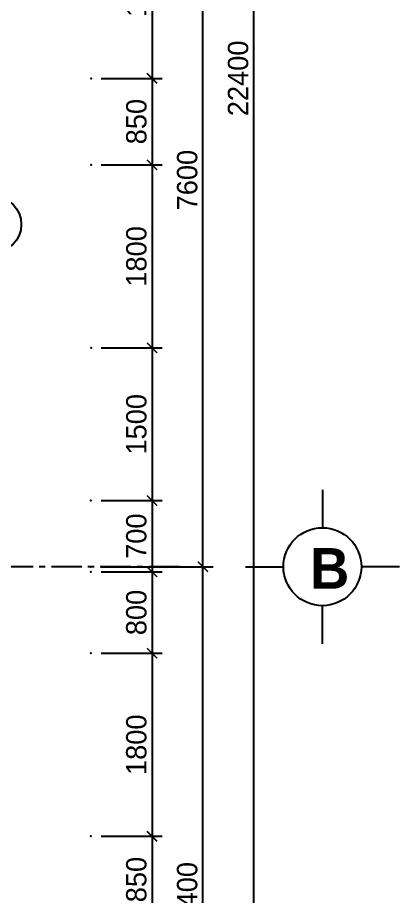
# Model space of a CAD drawing. Header units: inches. Extents: x -844707 to -690155, y -211546 to -175871.
# Drawn here: x -781144 to -777391, y -201233 to -192594 of the extents above; entities that cross this region are included whole.
import ezdxf

# ---------------------------------------------------------------- set-up
doc = ezdxf.new("R2010")
doc.units = ezdxf.units.IN
doc.header["$LTSCALE"] = 48
doc.header["$MEASUREMENT"] = 0
doc.linetypes.add('CENTER', pattern=[2, 1.25, -0.25, 0.25, -0.25])
for name, color, linetype in [('DWGSHARE.com-CUA-DWGSHARE.com', 231, 'Continuous'), ('DWGSHARE.com-DIM-DWGSHARE.com', 251, 'Continuous'), ('DWGSHARE.com-text-DWGSHARE.com', 3, 'Continuous'), ('DWGSHARE.com-truc-DWGSHARE.com', 250, 'CENTER')]:
    doc.layers.add(name, color=color, linetype=linetype)
doc.layers.add('DWGSHARE.com-DefPoints-DWGSHARE.com', color=7, linetype='Continuous', plot=False)
doc.styles.add('AVO-B', font='')
doc.styles.add('VNI-AVO', font='')
doc.styles.get('AVO-B').set_extended_font_data('VNI-Avo', bold=True)
doc.styles.get('VNI-AVO').set_extended_font_data('VNI-Avo')
doc.dimstyles.new('tl1-100', dxfattribs={"dimtxt": 200, "dimasz": 100, "dimexe": 100, "dimexo": 100, "dimgap": 50, "dimtad": 1, "dimdec": 0, "dimzin": 0, "dimdsep": 46, "dimtxsty": 'VNI-AVO', "dimblk": 'ARCHTICK', "dimcen": 1, "dimdle": 100, "dimclrd": 256, "dimclre": 256, "dimclrt": 2, "dimadec": 0, "dimazin": 0, "dimtfac": 1, "dimtdec": 0, "dimtix": 1, "dimtofl": 0, "dimtmove": 2, "dimatfit": 3, "dimldrblk": 'ARCHTICK', "dimfxl": 1, "dimtolj": 2, "dimtzin": 0, "dimarcsym": 0})

# ---------------------------------------------------------------- blocks, each defined once
blk = doc.blocks.new('_ArchTick')
at = {"color": 0, "linetype": 'ByBlock', "const_width": 0.15}
blk.add_lwpolyline([(-0.5, -0.5), (0.5, 0.5)], dxfattribs=at)
blk = doc.blocks.new('*D93')
at = {"layer": 'DWGSHARE.com-DefPoints-DWGSHARE.com', "color": 0, "transparency": 16777216}
for p in [(-780422.2, -197992), (-779322.2, -197992), (-780422.2, -204392)]:
    blk.add_point(p, dxfattribs=at)
at = {"layer": 'DWGSHARE.com-DIM-DWGSHARE.com', "lineweight": -2, "transparency": 16777216}
for p, q in [((-779322.2, -204492), (-779322.2, -197892)), ((-780322.2, -197992), (-779222.2, -197992)), ((-780322.2, -204392), (-779222.2, -204392))]:
    blk.add_line(p, q, dxfattribs=at)
at = {"layer": 'DWGSHARE.com-DIM-DWGSHARE.com', "lineweight": -2, "transparency": 16777216, "xscale": 100, "yscale": 100, "zscale": 100}
for p, rotation in [((-779322.2, -197992), 90), ((-779322.2, -204392), 270)]:
    blk.add_blockref('_ArchTick', p, dxfattribs=dict(at, rotation=rotation))
at = {"layer": 'DWGSHARE.com-DIM-DWGSHARE.com', "color": 2, "transparency": 16777216, "insert": (-779475.7, -201192), "char_height": 200, "attachment_point": 5, "rotation": 90, "style": 'VNI-AVO'}
blk.add_mtext('\\A2;6400', dxfattribs=at)
blk = doc.blocks.new('*D94')
at = {"layer": 'DWGSHARE.com-DefPoints-DWGSHARE.com', "color": 0, "transparency": 16777216}
for p in [(-780422.2, -190392), (-779322.2, -190392), (-780422.2, -197992)]:
    blk.add_point(p, dxfattribs=at)
at = {"layer": 'DWGSHARE.com-DIM-DWGSHARE.com', "lineweight": -2, "transparency": 16777216}
for p, q in [((-779322.2, -198092), (-779322.2, -190292)), ((-780322.2, -190392), (-779222.2, -190392)), ((-780322.2, -197992), (-779222.2, -197992))]:
    blk.add_line(p, q, dxfattribs=at)
at = {"layer": 'DWGSHARE.com-DIM-DWGSHARE.com', "lineweight": -2, "transparency": 16777216, "xscale": 100, "yscale": 100, "zscale": 100}
for p, rotation in [((-779322.2, -190392), 90), ((-779322.2, -197992), 270)]:
    blk.add_blockref('_ArchTick', p, dxfattribs=dict(at, rotation=rotation))
at = {"layer": 'DWGSHARE.com-DIM-DWGSHARE.com', "color": 2, "transparency": 16777216, "insert": (-779475.7, -194192), "char_height": 200, "attachment_point": 5, "rotation": 90, "style": 'VNI-AVO'}
blk.add_mtext('\\A2;7600', dxfattribs=at)
blk = doc.blocks.new('*D96')
at = {"layer": 'DWGSHARE.com-DefPoints-DWGSHARE.com', "color": 0, "transparency": 16777216}
for p in [(-780422.2, -181991.8), (-778822.2, -181991.8), (-780422.2, -204392)]:
    blk.add_point(p, dxfattribs=at)
at = {"layer": 'DWGSHARE.com-DIM-DWGSHARE.com', "lineweight": -2, "transparency": 16777216}
for p, q in [((-778822.2, -204492), (-778822.2, -181891.8)), ((-780322.2, -181991.8), (-778722.2, -181991.8)), ((-780322.2, -204392), (-778722.2, -204392))]:
    blk.add_line(p, q, dxfattribs=at)
at = {"layer": 'DWGSHARE.com-DIM-DWGSHARE.com', "lineweight": -2, "transparency": 16777216, "xscale": 100, "yscale": 100, "zscale": 100}
for p, rotation in [((-778822.2, -181991.8), 90), ((-778822.2, -204392), 270)]:
    blk.add_blockref('_ArchTick', p, dxfattribs=dict(at, rotation=rotation))
at = {"layer": 'DWGSHARE.com-DIM-DWGSHARE.com', "color": 2, "transparency": 16777216, "insert": (-778975.7, -193191.9), "char_height": 200, "attachment_point": 5, "rotation": 90, "style": 'VNI-AVO'}
blk.add_mtext('\\A2;22400', dxfattribs=at)
blk = doc.blocks.new('*D99')
at = {"layer": 'DWGSHARE.com-DefPoints-DWGSHARE.com', "color": 0, "transparency": 16777216}
for p in [(-780422.2, -197342), (-780422.2, -198042), (-779822.2, -198042)]:
    blk.add_point(p, dxfattribs=at)
at = {"layer": 'DWGSHARE.com-DIM-DWGSHARE.com', "lineweight": -2, "transparency": 16777216}
for p, q in [((-779822.2, -197242), (-779822.2, -198142)), ((-780322.2, -197342), (-779722.2, -197342)), ((-780322.2, -198042), (-779722.2, -198042))]:
    blk.add_line(p, q, dxfattribs=at)
at = {"layer": 'DWGSHARE.com-DIM-DWGSHARE.com', "lineweight": -2, "transparency": 16777216, "xscale": 100, "yscale": 100, "zscale": 100}
for p, rotation in [((-779822.2, -197342), 90), ((-779822.2, -198042), 270)]:
    blk.add_blockref('_ArchTick', p, dxfattribs=dict(at, rotation=rotation))
at = {"layer": 'DWGSHARE.com-DIM-DWGSHARE.com', "color": 2, "transparency": 16777216, "insert": (-779975.7, -197692), "char_height": 200, "attachment_point": 5, "rotation": 90, "style": 'VNI-AVO'}
blk.add_mtext('\\A2;700', dxfattribs=at)
blk = doc.blocks.new('*D103')
at = {"layer": 'DWGSHARE.com-DefPoints-DWGSHARE.com', "color": 0, "transparency": 16777216}
for p in [(-780422.2, -198042), (-780422.2, -198842), (-779822.2, -198842)]:
    blk.add_point(p, dxfattribs=at)
at = {"layer": 'DWGSHARE.com-DIM-DWGSHARE.com', "lineweight": -2, "transparency": 16777216}
for p, q in [((-779822.2, -197942), (-779822.2, -198942)), ((-780322.2, -198042), (-779722.2, -198042)), ((-780322.2, -198842), (-779722.2, -198842))]:
    blk.add_line(p, q, dxfattribs=at)
at = {"layer": 'DWGSHARE.com-DIM-DWGSHARE.com', "lineweight": -2, "transparency": 16777216, "xscale": 100, "yscale": 100, "zscale": 100}
for p, rotation in [((-779822.2, -198042), 90), ((-779822.2, -198842), 270)]:
    blk.add_blockref('_ArchTick', p, dxfattribs=dict(at, rotation=rotation))
at = {"layer": 'DWGSHARE.com-DIM-DWGSHARE.com', "color": 2, "transparency": 16777216, "insert": (-779975.7, -198442), "char_height": 200, "attachment_point": 5, "rotation": 90, "style": 'VNI-AVO'}
blk.add_mtext('\\A2;800', dxfattribs=at)
blk = doc.blocks.new('*D104')
at = {"layer": 'DWGSHARE.com-DefPoints-DWGSHARE.com', "color": 0, "transparency": 16777216}
for p in [(-780422.2, -200642), (-780422.2, -201492), (-779822.2, -201492)]:
    blk.add_point(p, dxfattribs=at)
at = {"layer": 'DWGSHARE.com-DIM-DWGSHARE.com', "lineweight": -2, "transparency": 16777216}
for p, q in [((-779822.2, -200542), (-779822.2, -201592)), ((-780322.2, -200642), (-779722.2, -200642)), ((-780322.2, -201492), (-779722.2, -201492))]:
    blk.add_line(p, q, dxfattribs=at)
at = {"layer": 'DWGSHARE.com-DIM-DWGSHARE.com', "lineweight": -2, "transparency": 16777216, "xscale": 100, "yscale": 100, "zscale": 100}
for p, rotation in [((-779822.2, -200642), 90), ((-779822.2, -201492), 270)]:
    blk.add_blockref('_ArchTick', p, dxfattribs=dict(at, rotation=rotation))
at = {"layer": 'DWGSHARE.com-DIM-DWGSHARE.com', "color": 2, "transparency": 16777216, "insert": (-779975.7, -201067), "char_height": 200, "attachment_point": 5, "rotation": 90, "style": 'VNI-AVO'}
blk.add_mtext('\\A2;850', dxfattribs=at)
blk = doc.blocks.new('*D109')
at = {"layer": 'DWGSHARE.com-DefPoints-DWGSHARE.com', "color": 0, "transparency": 16777216}
for p in [(-780422.2, -198842), (-780422.2, -200642), (-779822.2, -200642)]:
    blk.add_point(p, dxfattribs=at)
at = {"layer": 'DWGSHARE.com-DIM-DWGSHARE.com', "lineweight": -2, "transparency": 16777216}
for p, q in [((-779822.2, -198742), (-779822.2, -200742)), ((-780322.2, -198842), (-779722.2, -198842)), ((-780322.2, -200642), (-779722.2, -200642))]:
    blk.add_line(p, q, dxfattribs=at)
at = {"layer": 'DWGSHARE.com-DIM-DWGSHARE.com', "lineweight": -2, "transparency": 16777216, "xscale": 100, "yscale": 100, "zscale": 100}
for p, rotation in [((-779822.2, -198842), 90), ((-779822.2, -200642), 270)]:
    blk.add_blockref('_ArchTick', p, dxfattribs=dict(at, rotation=rotation))
at = {"layer": 'DWGSHARE.com-DIM-DWGSHARE.com', "color": 2, "transparency": 16777216, "insert": (-779975.7, -199742), "char_height": 200, "attachment_point": 5, "rotation": 90, "style": 'VNI-AVO'}
blk.add_mtext('\\A2;1800', dxfattribs=at)
blk = doc.blocks.new('*D218')
at = {"layer": 'DWGSHARE.com-DefPoints-DWGSHARE.com', "color": 0, "transparency": 16777216}
for p in [(-780421.7, -193191.9), (-780421.7, -194041.9), (-779821.7, -194041.9)]:
    blk.add_point(p, dxfattribs=at)
at = {"layer": 'DWGSHARE.com-DIM-DWGSHARE.com', "lineweight": -2, "transparency": 16777216}
for p, q in [((-779821.7, -193091.9), (-779821.7, -194141.9)), ((-780321.7, -193191.9), (-779721.7, -193191.9)), ((-780321.7, -194041.9), (-779721.7, -194041.9))]:
    blk.add_line(p, q, dxfattribs=at)
at = {"layer": 'DWGSHARE.com-DIM-DWGSHARE.com', "lineweight": -2, "transparency": 16777216, "xscale": 100, "yscale": 100, "zscale": 100}
for p, rotation in [((-779821.7, -193191.9), 90), ((-779821.7, -194041.9), 270)]:
    blk.add_blockref('_ArchTick', p, dxfattribs=dict(at, rotation=rotation))
at = {"layer": 'DWGSHARE.com-DIM-DWGSHARE.com', "color": 2, "transparency": 16777216, "insert": (-779975.2, -193616.9), "char_height": 200, "attachment_point": 5, "rotation": 90, "style": 'VNI-AVO'}
blk.add_mtext('\\A2;850', dxfattribs=at)
blk = doc.blocks.new('*D219')
at = {"layer": 'DWGSHARE.com-DefPoints-DWGSHARE.com', "color": 0, "transparency": 16777216}
for p in [(-780421.7, -191391.9), (-780421.7, -193191.9), (-779821.7, -193191.9)]:
    blk.add_point(p, dxfattribs=at)
at = {"layer": 'DWGSHARE.com-DIM-DWGSHARE.com', "lineweight": -2, "transparency": 16777216}
for p, q in [((-779821.7, -191291.9), (-779821.7, -193291.9)), ((-780321.7, -191391.9), (-779721.7, -191391.9)), ((-780321.7, -193191.9), (-779721.7, -193191.9))]:
    blk.add_line(p, q, dxfattribs=at)
at = {"layer": 'DWGSHARE.com-DIM-DWGSHARE.com', "lineweight": -2, "transparency": 16777216, "xscale": 100, "yscale": 100, "zscale": 100}
for p, rotation in [((-779821.7, -191391.9), 90), ((-779821.7, -193191.9), 270)]:
    blk.add_blockref('_ArchTick', p, dxfattribs=dict(at, rotation=rotation))
at = {"layer": 'DWGSHARE.com-DIM-DWGSHARE.com', "color": 2, "transparency": 16777216, "insert": (-779975.2, -192291.9), "char_height": 200, "attachment_point": 5, "rotation": 90, "style": 'VNI-AVO'}
blk.add_mtext('\\A2;1800', dxfattribs=at)
blk = doc.blocks.new('*D220')
at = {"layer": 'DWGSHARE.com-DefPoints-DWGSHARE.com', "color": 0, "transparency": 16777216}
for p in [(-780421.7, -194041.9), (-780421.7, -195841.9), (-779821.7, -195841.9)]:
    blk.add_point(p, dxfattribs=at)
at = {"layer": 'DWGSHARE.com-DIM-DWGSHARE.com', "lineweight": -2, "transparency": 16777216}
for p, q in [((-779821.7, -193941.9), (-779821.7, -195941.9)), ((-780321.7, -194041.9), (-779721.7, -194041.9)), ((-780321.7, -195841.9), (-779721.7, -195841.9))]:
    blk.add_line(p, q, dxfattribs=at)
at = {"layer": 'DWGSHARE.com-DIM-DWGSHARE.com', "lineweight": -2, "transparency": 16777216, "xscale": 100, "yscale": 100, "zscale": 100}
for p, rotation in [((-779821.7, -194041.9), 90), ((-779821.7, -195841.9), 270)]:
    blk.add_blockref('_ArchTick', p, dxfattribs=dict(at, rotation=rotation))
at = {"layer": 'DWGSHARE.com-DIM-DWGSHARE.com', "color": 2, "transparency": 16777216, "insert": (-779975.2, -194941.9), "char_height": 200, "attachment_point": 5, "rotation": 90, "style": 'VNI-AVO'}
blk.add_mtext('\\A2;1800', dxfattribs=at)
blk = doc.blocks.new('*D221')
at = {"layer": 'DWGSHARE.com-DefPoints-DWGSHARE.com', "color": 0, "transparency": 16777216}
for p in [(-780421.7, -195841.9), (-780422.2, -197342), (-779821.7, -197342)]:
    blk.add_point(p, dxfattribs=at)
at = {"layer": 'DWGSHARE.com-DIM-DWGSHARE.com', "lineweight": -2, "transparency": 16777216}
for p, q in [((-779821.7, -195741.9), (-779821.7, -197442)), ((-780321.7, -195841.9), (-779721.7, -195841.9)), ((-780322.2, -197342), (-779721.7, -197342))]:
    blk.add_line(p, q, dxfattribs=at)
at = {"layer": 'DWGSHARE.com-DIM-DWGSHARE.com', "lineweight": -2, "transparency": 16777216, "xscale": 100, "yscale": 100, "zscale": 100}
for p, rotation in [((-779821.7, -195841.9), 90), ((-779821.7, -197342), 270)]:
    blk.add_blockref('_ArchTick', p, dxfattribs=dict(at, rotation=rotation))
at = {"layer": 'DWGSHARE.com-DIM-DWGSHARE.com', "color": 2, "transparency": 16777216, "insert": (-779975.2, -196592), "char_height": 200, "attachment_point": 5, "rotation": 90, "style": 'VNI-AVO'}
blk.add_mtext('\\A2;1500', dxfattribs=at)

msp = doc.modelspace()

# ---------------------------------------------------------------- linework, layer by layer
at = {"layer": 'DWGSHARE.com-CUA-DWGSHARE.com'}
msp.add_circle((-781382.6, -194627.3), 275, dxfattribs=at)
at = {"layer": 'DWGSHARE.com-DIM-DWGSHARE.com'}
for p, q in [((-778148.1, -197235), (-778148.1, -197609)), ((-778905.1, -197992), (-778531.1, -197992)), ((-777391.1, -197992), (-777765.1, -197992)), ((-778148.1, -198749), (-778148.1, -198375))]:
    msp.add_line(p, q, dxfattribs=at)
msp.add_circle((-778148.1, -197992), 383, dxfattribs=at)
at = {"layer": 'DWGSHARE.com-truc-DWGSHARE.com', "ltscale": 5}
msp.add_line((-779551.7, -197992.1), (-805790.7, -197992.1), dxfattribs=at)

# ---------------------------------------------------------------- texts
at = {"layer": 'DWGSHARE.com-text-DWGSHARE.com', "color": 3, "style": 'AVO-B'}
msp.add_text('B', height=400, dxfattribs=at).set_placement((-778269.2, -198208.8))

# ---------------------------------------------------------------- dimensions: what is measured, and where the dimension line sits
at = {"layer": 'DWGSHARE.com-DIM-DWGSHARE.com'}
for base, p1, p2, angle, picture, middle in [((-778822.2, -181991.8), (-780422.2, -204392), (-780422.2, -181991.8), 270, '*D96', (-778975.7, -193191.9)), ((-779821.7, -193191.9), (-780421.7, -191391.9), (-780421.7, -193191.9), 90, '*D219', (-779975.2, -192291.9)), ((-779821.7, -194041.9), (-780421.7, -193191.9), (-780421.7, -194041.9), 270, '*D218', (-779975.2, -193616.9)), ((-779821.7, -195841.9), (-780421.7, -194041.9), (-780421.7, -195841.9), 90, '*D220', (-779975.2, -194941.9)), ((-779821.7, -197342), (-780421.7, -195841.9), (-780422.2, -197342), 90, '*D221', (-779975.2, -196592)), ((-779822.2, -198042), (-780422.2, -197342), (-780422.2, -198042), 90, '*D99', (-779975.7, -197692)), ((-779322.2, -197992), (-780422.2, -204392), (-780422.2, -197992), 270, '*D93', (-779475.7, -201192)), ((-779822.2, -198842), (-780422.2, -198042), (-780422.2, -198842), 270, '*D103', (-779975.7, -198442)), ((-779822.2, -200642), (-780422.2, -198842), (-780422.2, -200642), 90, '*D109', (-779975.7, -199742)), ((-779822.2, -201492), (-780422.2, -200642), (-780422.2, -201492), 270, '*D104', (-779975.7, -201067))]:
    dim = msp.add_linear_dim(base=base, p1=p1, p2=p2, angle=angle, dimstyle='tl1-100', dxfattribs=at)
    dim.commit()
    dim.dimension.update_dxf_attribs({"geometry": picture, "text_midpoint": middle})
dim = msp.add_linear_dim(base=(-779322.2, -190392), p1=(-780422.2, -197992), p2=(-780422.2, -190392), angle=270, dimstyle='tl1-100', override={"dimtmove": 1}, dxfattribs=at)
dim.commit()
dim.dimension.update_dxf_attribs({"geometry": '*D94', "text_midpoint": (-779475.7, -194192)})

doc.saveas('drawing.dxf')
